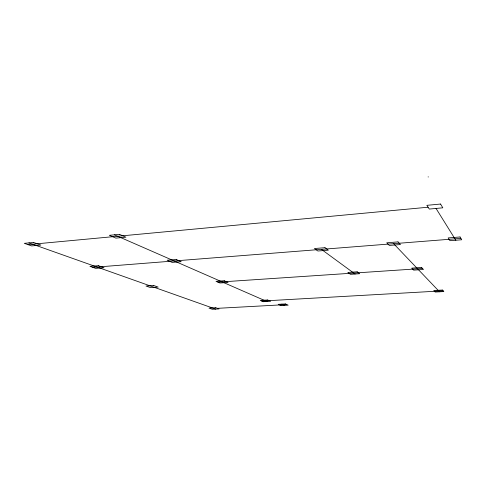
<?xml version="1.0" encoding="UTF-8"?>
<svg xmlns="http://www.w3.org/2000/svg" width="486" height="486" viewBox="0 0 486 486"><rect width="100%" height="100%" fill="white"/><g stroke="black" fill="none" stroke-linecap="round" stroke-linejoin="round"><path stroke-width="0.73" d="M28 244.64L428.087 207.218M92.814 267.373L460.88 238.383M217.971 282.159L422.534 268.479M261.796 301.065L443.141 290.81M217.424 308.331L286.831 304.564M28.935 242.903L215.681 309.096M114.423 234.835L266.96 301.502M281.819 304.133L284.583 305.378M321.404 249.367L355.078 274.019M393.624 243.68L439.532 291.8M436.033 208.445L455.819 240.23M428.184 176.722L428.196 177.062M33.595 242.465L24.3 243.34L31.657 245.922L40.86 245.072L33.595 242.465M119.513 234.355L109.362 235.309L115.868 238.116L125.91 237.186L119.513 234.355M440.571 204.041L426.86 205.335L429.302 209.071L442.807 207.814L440.571 204.041M98.409 265.69L89.934 266.358L95.663 268.369L104.059 267.713L98.409 265.69M176.29 259.506L167.129 260.229L172.141 262.391L181.217 261.681L176.29 259.506M324.988 247.696L314.436 248.534L317.887 251.007L328.311 250.193L324.988 247.696M398.004 241.9L386.741 242.793L389.329 245.424L400.452 244.555L398.004 241.9M460.048 236.974L448.159 237.921L449.963 240.685L461.7 239.768L460.048 236.974M153.734 285.507L146.019 286.029L150.508 287.603L158.163 287.098L153.734 285.507M224.277 280.756L216.009 281.315L219.909 282.998L228.098 282.451L224.277 280.756M357.174 271.808L347.824 272.439L350.461 274.329L359.719 273.709L357.174 271.808M421.599 267.47L411.697 268.138L413.659 270.131L423.452 269.481L421.599 267.47M267.689 299.99L260.283 300.415L263.291 301.709L270.641 301.296L267.689 299.99M442.436 290.045L433.761 290.543L435.243 292.043L443.833 291.564L442.436 290.045M215.778 307.741L208.98 308.112L212.309 309.278L219.058 308.914L215.778 307.741M285.47 303.944L278.211 304.339L280.975 305.566L288.174 305.178L285.47 303.944"/></g></svg>
